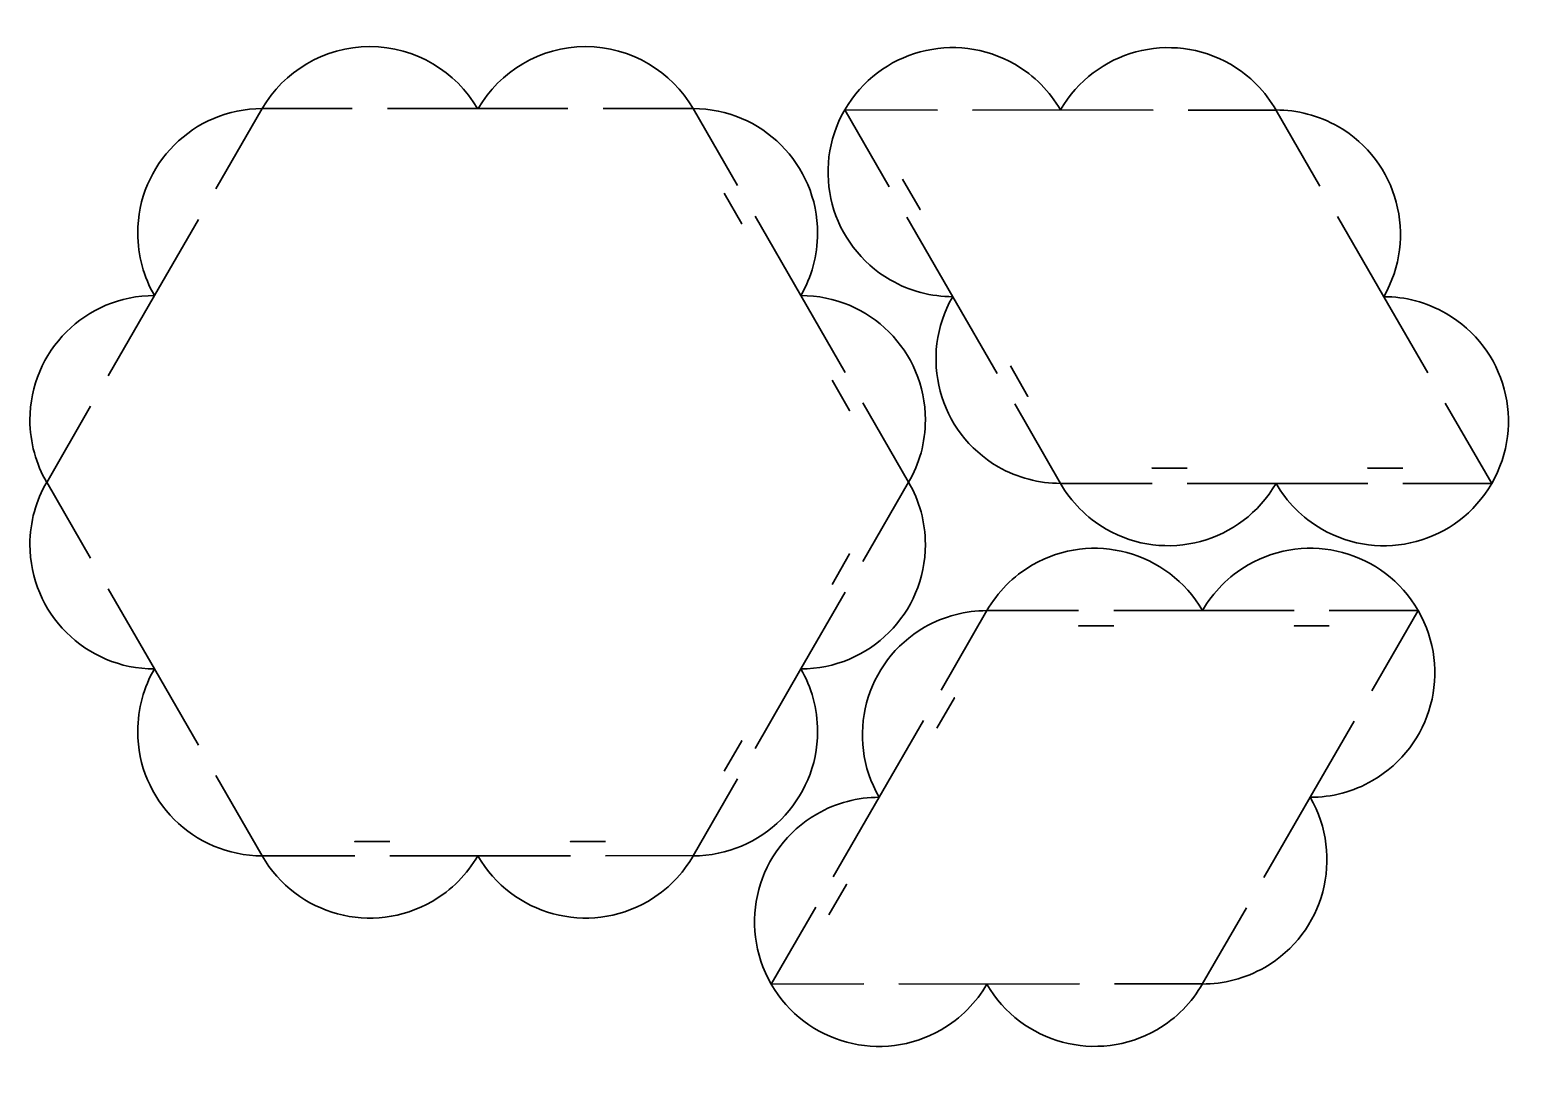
# Model space of a CAD drawing. Header units: inches. Extents: x 2 to 483, y -329 to 3.
import ezdxf

# ---------------------------------------------------------------- set-up
doc = ezdxf.new("R2010")
doc.units = ezdxf.units.IN
doc.header["$MEASUREMENT"] = 0
doc.layers.add('OneCircle', color=7, linetype='Continuous')

# ---------------------------------------------------------------- blocks, each defined once
blk = doc.blocks.new('block 2')
at = {"layer": 'OneCircle', "color": 7, "lineweight": 35, "true_color": 0xffffff}
blk.add_open_spline([(186.3, -21.86), (186.3, -21.86), (215.25, -21.86), (215.25, -21.86), (208.32, -9.95), (195.43, -1.94), (180.66, -1.94), (165.89, -1.94), (153.1, -9.95), (146.17, -21.86), (146.17, -21.86), (175.02, -21.86), (175.02, -21.86)], degree=3, knots=[0, 0, 0, 0, 1, 1, 1, 2, 2, 2, 3, 3, 3, 4, 4, 4, 4], dxfattribs=at)
blk = doc.blocks.new('block 3')
at = {"layer": 'OneCircle', "color": 7, "lineweight": 35, "true_color": 0xffffff}
blk.add_open_spline([(117.01, -21.86), (117.01, -21.86), (145.95, -21.86), (145.95, -21.86), (139.02, -9.95), (126.13, -1.94), (111.36, -1.94), (96.59, -1.94), (83.68, -9.95), (76.75, -21.86), (76.75, -21.86), (105.72, -21.86), (105.72, -21.86)], degree=3, knots=[0, 0, 0, 0, 1, 1, 1, 2, 2, 2, 3, 3, 3, 4, 4, 4, 4], dxfattribs=at)
blk = doc.blocks.new('block 5')
at = {"layer": 'OneCircle', "color": 7, "lineweight": 35, "true_color": 0xffffff}
for points in [[(56.26, -57.44), (56.26, -57.44), (42.13, -81.89), (42.13, -81.89), (38.71, -76), (36.76, -69.15), (36.76, -61.85), (36.76, -39.76), (54.67, -21.85), (76.76, -21.85), (76.76, -21.85), (61.91, -47.67), (61.91, -47.67)], [(27.25, -107.68), (27.25, -107.68), (42.12, -81.91), (42.12, -81.91), (20.03, -81.91), (2.11, -99.78), (2.11, -121.87), (2.11, -129.17), (4.1, -136.05), (7.52, -141.95), (7.52, -141.95), (21.61, -117.46), (21.61, -117.46)]]:
    blk.add_open_spline(points, degree=3, knots=[0, 0, 0, 0, 1, 1, 1, 2, 2, 2, 3, 3, 3, 4, 4, 4, 4], dxfattribs=at)
blk = doc.blocks.new('block 7')
at = {"layer": 'OneCircle', "color": 7, "lineweight": 35, "true_color": 0xffffff}
for points in [[(27.25, -176.12), (27.25, -176.12), (42.12, -201.89), (42.12, -201.89), (20.03, -201.89), (2.11, -184.02), (2.11, -161.93), (2.11, -154.63), (4.1, -147.74), (7.52, -141.85), (7.52, -141.85), (21.61, -166.34), (21.61, -166.34)], [(56.26, -226.36), (56.26, -226.36), (42.13, -201.91), (42.13, -201.91), (38.71, -207.8), (36.76, -214.64), (36.76, -221.95), (36.76, -244.04), (54.67, -261.95), (76.76, -261.95), (76.76, -261.95), (61.91, -236.13), (61.91, -236.13)]]:
    blk.add_open_spline(points, degree=3, knots=[0, 0, 0, 0, 1, 1, 1, 2, 2, 2, 3, 3, 3, 4, 4, 4, 4], dxfattribs=at)
blk = doc.blocks.new('block 6')
at = {"layer": 'OneCircle'}
blk.add_blockref('block 7', (0, 0), dxfattribs=at)
blk = doc.blocks.new('block 4')
at = {"layer": 'OneCircle'}
for name in ['block 5', 'block 6']:
    blk.add_blockref(name, (0, 0), dxfattribs=at)
blk = doc.blocks.new('block 9')
at = {"layer": 'OneCircle', "color": 7, "lineweight": 35, "true_color": 0xffffff}
blk.add_open_spline([(235.15, -56.38), (235.15, -56.38), (249.89, -81.91), (249.89, -81.91), (253.31, -76.02), (255.26, -69.15), (255.26, -61.85), (255.26, -39.76), (237.35, -21.85), (215.26, -21.85), (215.26, -21.85), (215.26, -21.85), (215.26, -21.85), (215.26, -21.85), (229.51, -46.61), (229.51, -46.61)], degree=3, knots=[0, 0, 0, 0, 1, 1, 1, 2, 2, 2, 3, 3, 3, 4, 4, 4, 5, 5, 5, 5], dxfattribs=at)
blk = doc.blocks.new('block 10')
at = {"layer": 'OneCircle', "color": 7, "lineweight": 35, "true_color": 0xffffff}
for points, knots in [([(264.16, -106.62), (264.16, -106.62), (249.89, -81.91), (249.89, -81.91), (271.98, -81.91), (289.91, -99.78), (289.91, -121.87), (289.91, -129.17), (287.94, -136.01), (284.53, -141.9), (284.53, -141.9), (269.8, -116.4), (269.8, -116.4)], [0, 0, 0, 0, 1, 1, 1, 2, 2, 2, 3, 3, 3, 4, 4, 4, 4]), ([(259.9, -109.08), (259.9, -109.08), (265.55, -118.86), (265.55, -118.86), (265.55, -118.86), (259.9, -109.08), (259.9, -109.08)], [0, 0, 0, 0, 1, 1, 1, 2, 2, 2, 2])]:
    blk.add_open_spline(points, degree=3, knots=knots, dxfattribs=at)
blk = doc.blocks.new('block 12')
at = {"layer": 'OneCircle', "color": 7, "lineweight": 35, "true_color": 0xffffff}
blk.add_open_spline([(235.15, -227.42), (235.15, -227.42), (249.89, -201.89), (249.89, -201.89), (253.31, -207.78), (255.26, -214.64), (255.26, -221.95), (255.26, -244.04), (237.35, -261.95), (215.26, -261.95), (215.26, -261.95), (215.26, -261.95), (215.26, -261.95), (215.26, -261.95), (229.51, -237.19), (229.51, -237.19)], degree=3, knots=[0, 0, 0, 0, 1, 1, 1, 2, 2, 2, 3, 3, 3, 4, 4, 4, 5, 5, 5, 5], dxfattribs=at)
blk = doc.blocks.new('block 13')
at = {"layer": 'OneCircle', "color": 7, "lineweight": 35, "true_color": 0xffffff}
for points, knots in [([(264.16, -177.18), (264.16, -177.18), (249.89, -201.89), (249.89, -201.89), (271.98, -201.89), (289.91, -184.02), (289.91, -161.93), (289.91, -154.63), (287.94, -147.79), (284.53, -141.9), (284.53, -141.9), (269.8, -167.4), (269.8, -167.4)], [0, 0, 0, 0, 1, 1, 1, 2, 2, 2, 3, 3, 3, 4, 4, 4, 4]), ([(259.9, -174.72), (259.9, -174.72), (265.55, -164.94), (265.55, -164.94), (265.55, -164.94), (259.9, -174.72), (259.9, -174.72)], [0, 0, 0, 0, 1, 1, 1, 2, 2, 2, 2])]:
    blk.add_open_spline(points, degree=3, knots=knots, dxfattribs=at)
blk = doc.blocks.new('block 11')
at = {"layer": 'OneCircle', "color": 7, "lineweight": 35, "true_color": 0xffffff}
blk.add_open_spline([(225.25, -234.74), (225.25, -234.74), (230.9, -224.96), (230.9, -224.96), (230.9, -224.96), (225.25, -234.74), (225.25, -234.74)], degree=3, knots=[0, 0, 0, 0, 1, 1, 1, 2, 2, 2, 2], dxfattribs=at)
at = {"layer": 'OneCircle'}
for name in ['block 13', 'block 12']:
    blk.add_blockref(name, (0, 0), dxfattribs=at)
blk = doc.blocks.new('block 8')
at = {"layer": 'OneCircle', "color": 7, "lineweight": 35, "true_color": 0xffffff}
blk.add_open_spline([(225.25, -49.06), (225.25, -49.06), (230.9, -58.84), (230.9, -58.84), (230.9, -58.84), (225.25, -49.06), (225.25, -49.06)], degree=3, knots=[0, 0, 0, 0, 1, 1, 1, 2, 2, 2, 2], dxfattribs=at)
at = {"layer": 'OneCircle'}
for name in ['block 9', 'block 10', 'block 11']:
    blk.add_blockref(name, (0, 0), dxfattribs=at)
blk = doc.blocks.new('block 15')
at = {"layer": 'OneCircle', "color": 7, "lineweight": 35, "true_color": 0xffffff}
for points, knots in [([(187.1, -257.35), (187.1, -257.35), (175.81, -257.35), (175.81, -257.35), (175.81, -257.35), (187.1, -257.35), (187.1, -257.35)], [0, 0, 0, 0, 1, 1, 1, 2, 2, 2, 2]), ([(117.79, -261.91), (117.79, -261.91), (146.04, -261.92), (146.04, -261.92), (142.64, -267.83), (137.69, -272.94), (131.36, -276.59), (112.23, -287.63), (87.77, -281.08), (76.72, -261.95), (76.72, -261.95), (106.51, -261.91), (106.51, -261.91)], [0, 0, 0, 0, 1, 1, 1, 2, 2, 2, 3, 3, 3, 4, 4, 4, 4]), ([(175.81, -261.91), (175.81, -261.91), (146.05, -261.92), (146.05, -261.92), (157.1, -281.05), (181.53, -287.63), (200.66, -276.59), (206.99, -272.94), (211.95, -267.77), (215.35, -261.86), (215.35, -261.86), (187.1, -261.91), (187.1, -261.91)], [0, 0, 0, 0, 1, 1, 1, 2, 2, 2, 3, 3, 3, 4, 4, 4, 4])]:
    blk.add_open_spline(points, degree=3, knots=knots, dxfattribs=at)
blk = doc.blocks.new('block 14')
at = {"layer": 'OneCircle', "color": 7, "lineweight": 35, "true_color": 0xffffff}
blk.add_open_spline([(117.79, -257.35), (117.79, -257.35), (106.51, -257.35), (106.51, -257.35), (106.51, -257.35), (117.79, -257.35), (117.79, -257.35)], degree=3, knots=[0, 0, 0, 0, 1, 1, 1, 2, 2, 2, 2], dxfattribs=at)
at = {"layer": 'OneCircle'}
blk.add_blockref('block 15', (0, 0), dxfattribs=at)
blk = doc.blocks.new('block 16')
at = {"layer": 'OneCircle', "color": 7, "lineweight": 35, "true_color": 0xffffff}
for points, knots in [([(422.34, -56.51), (422.34, -56.51), (437.22, -82.28), (437.22, -82.28), (448.27, -63.15), (441.75, -38.69), (422.62, -27.65), (416.3, -24), (409.34, -22.28), (402.53, -22.29), (402.53, -22.29), (416.69, -46.74), (416.69, -46.74)], [0, 0, 0, 0, 1, 1, 1, 2, 2, 2, 3, 3, 3, 4, 4, 4, 4]), ([(451.34, -106.76), (451.34, -106.76), (437.23, -82.29), (437.23, -82.29), (444.05, -82.28), (450.95, -84.01), (457.27, -87.67), (476.4, -98.71), (482.96, -123.17), (471.91, -142.3), (471.91, -142.3), (456.99, -116.53), (456.99, -116.53)], [0, 0, 0, 0, 1, 1, 1, 2, 2, 2, 3, 3, 3, 4, 4, 4, 4]), ([(432.06, -142.27), (432.06, -142.27), (402.59, -142.27), (402.59, -142.27), (405.98, -148.17), (410.95, -153.3), (417.27, -156.95), (436.4, -167.99), (460.87, -161.44), (471.91, -142.31), (471.91, -142.31), (471.91, -142.31), (471.91, -142.31), (471.91, -142.31), (443.35, -142.27), (443.35, -142.27)], [0, 0, 0, 0, 1, 1, 1, 2, 2, 2, 3, 3, 3, 4, 4, 4, 5, 5, 5, 5])]:
    blk.add_open_spline(points, degree=3, knots=knots, dxfattribs=at)
blk = doc.blocks.new('block 17')
at = {"layer": 'OneCircle', "color": 7, "lineweight": 35, "true_color": 0xffffff}
for points, knots in [([(374.05, -137.35), (374.05, -137.35), (362.77, -137.35), (362.77, -137.35), (362.77, -137.35), (374.05, -137.35), (374.05, -137.35)], [0, 0, 0, 0, 1, 1, 1, 2, 2, 2, 2]), ([(374.05, -142.26), (374.05, -142.26), (402.59, -142.27), (402.59, -142.27), (391.54, -161.4), (367.11, -167.99), (347.97, -156.94), (341.65, -153.29), (336.71, -148.17), (333.32, -142.26), (333.32, -142.26), (362.77, -142.26), (362.77, -142.26)], [0, 0, 0, 0, 1, 1, 1, 2, 2, 2, 3, 3, 3, 4, 4, 4, 4])]:
    blk.add_open_spline(points, degree=3, knots=knots, dxfattribs=at)
blk = doc.blocks.new('block 19')
at = {"layer": 'OneCircle', "color": 7, "lineweight": 35, "true_color": 0xffffff}
for points, knots in [([(305.06, -22.3), (305.06, -22.3), (333.3, -22.28), (333.3, -22.28), (329.91, -16.38), (324.95, -11.27), (318.63, -7.62), (299.49, 3.43), (275.03, -3.13), (263.99, -22.26), (263.99, -22.26), (293.77, -22.3), (293.77, -22.3)], [0, 0, 0, 0, 1, 1, 1, 2, 2, 2, 3, 3, 3, 4, 4, 4, 4]), ([(363.07, -22.3), (363.07, -22.3), (333.32, -22.29), (333.32, -22.29), (344.36, -3.15), (368.79, 3.43), (387.93, -7.62), (394.25, -11.27), (399.22, -16.44), (402.61, -22.34), (402.61, -22.34), (374.36, -22.3), (374.36, -22.3)], [0, 0, 0, 0, 1, 1, 1, 2, 2, 2, 3, 3, 3, 4, 4, 4, 4]), ([(283.94, -56.75), (283.94, -56.75), (298.68, -82.28), (298.68, -82.28), (291.87, -82.29), (284.95, -80.55), (278.63, -76.9), (259.49, -65.85), (252.94, -41.39), (263.98, -22.26), (263.98, -22.26), (263.98, -22.26), (263.98, -22.26), (263.98, -22.26), (278.3, -46.97), (278.3, -46.97)], [0, 0, 0, 0, 1, 1, 1, 2, 2, 2, 3, 3, 3, 4, 4, 4, 5, 5, 5, 5])]:
    blk.add_open_spline(points, degree=3, knots=knots, dxfattribs=at)
blk = doc.blocks.new('block 20')
at = {"layer": 'OneCircle', "color": 7, "lineweight": 35, "true_color": 0xffffff}
for points, knots in [([(312.95, -106.99), (312.95, -106.99), (298.68, -82.28), (298.68, -82.28), (287.64, -101.41), (294.15, -125.87), (313.28, -136.91), (319.6, -140.56), (326.51, -142.28), (333.32, -142.27), (333.32, -142.27), (318.6, -116.76), (318.6, -116.76)], [0, 0, 0, 0, 1, 1, 1, 2, 2, 2, 3, 3, 3, 4, 4, 4, 4]), ([(317.21, -104.53), (317.21, -104.53), (322.85, -114.31), (322.85, -114.31), (322.85, -114.31), (317.21, -104.53), (317.21, -104.53)], [0, 0, 0, 0, 1, 1, 1, 2, 2, 2, 2])]:
    blk.add_open_spline(points, degree=3, knots=knots, dxfattribs=at)
blk = doc.blocks.new('block 18')
at = {"layer": 'OneCircle', "color": 7, "lineweight": 35, "true_color": 0xffffff}
blk.add_open_spline([(282.55, -44.52), (282.55, -44.52), (288.2, -54.29), (288.2, -54.29), (288.2, -54.29), (282.55, -44.52), (282.55, -44.52)], degree=3, knots=[0, 0, 0, 0, 1, 1, 1, 2, 2, 2, 2], dxfattribs=at)
at = {"layer": 'OneCircle'}
for name in ['block 19', 'block 20']:
    blk.add_blockref(name, (0, 0), dxfattribs=at)
blk = doc.blocks.new('block 21')
at = {"layer": 'OneCircle', "color": 7, "lineweight": 35, "true_color": 0xffffff}
for points, knots in [([(260.31, -268.68), (260.31, -268.68), (275.05, -243.15), (275.05, -243.15), (268.23, -243.14), (261.31, -244.88), (254.99, -248.53), (235.86, -259.58), (229.3, -284.04), (240.35, -303.17), (240.35, -303.17), (240.35, -303.17), (240.35, -303.17), (240.35, -303.17), (254.66, -278.46), (254.66, -278.46)], [0, 0, 0, 0, 1, 1, 1, 2, 2, 2, 3, 3, 3, 4, 4, 4, 5, 5, 5, 5]), ([(281.42, -303.13), (281.42, -303.13), (309.66, -303.15), (309.66, -303.15), (306.27, -309.05), (301.31, -314.16), (294.99, -317.81), (275.86, -328.86), (251.4, -322.31), (240.35, -303.17), (240.35, -303.17), (270.13, -303.13), (270.13, -303.13)], [0, 0, 0, 0, 1, 1, 1, 2, 2, 2, 3, 3, 3, 4, 4, 4, 4]), ([(339.43, -303.13), (339.43, -303.13), (309.68, -303.15), (309.68, -303.15), (320.73, -322.28), (345.16, -328.86), (364.29, -317.81), (370.61, -314.16), (375.58, -309), (378.97, -303.09), (378.97, -303.09), (350.72, -303.13), (350.72, -303.13)], [0, 0, 0, 0, 1, 1, 1, 2, 2, 2, 3, 3, 3, 4, 4, 4, 4])]:
    blk.add_open_spline(points, degree=3, knots=knots, dxfattribs=at)
blk = doc.blocks.new('block 22')
at = {"layer": 'OneCircle', "color": 7, "lineweight": 35, "true_color": 0xffffff}
for points, knots in [([(289.32, -218.45), (289.32, -218.45), (275.05, -243.15), (275.05, -243.15), (264, -224.02), (270.51, -199.56), (289.64, -188.52), (295.97, -184.87), (302.87, -183.15), (309.68, -183.16), (309.68, -183.16), (294.96, -208.67), (294.96, -208.67)], [0, 0, 0, 0, 1, 1, 1, 2, 2, 2, 3, 3, 3, 4, 4, 4, 4]), ([(293.57, -220.9), (293.57, -220.9), (299.21, -211.13), (299.21, -211.13), (299.21, -211.13), (293.57, -220.9), (293.57, -220.9)], [0, 0, 0, 0, 1, 1, 1, 2, 2, 2, 2])]:
    blk.add_open_spline(points, degree=3, knots=knots, dxfattribs=at)
blk = doc.blocks.new('block 24')
at = {"layer": 'OneCircle', "color": 7, "lineweight": 35, "true_color": 0xffffff}
for points, knots in [([(408.43, -183.16), (408.43, -183.16), (378.95, -183.17), (378.95, -183.17), (382.34, -177.26), (387.31, -172.14), (393.64, -168.48), (412.77, -157.44), (437.23, -163.99), (448.28, -183.12), (448.28, -183.12), (448.28, -183.12), (448.28, -183.12), (448.28, -183.12), (419.72, -183.16), (419.72, -183.16)], [0, 0, 0, 0, 1, 1, 1, 2, 2, 2, 3, 3, 3, 4, 4, 4, 5, 5, 5, 5]), ([(427.71, -218.68), (427.71, -218.68), (413.6, -243.14), (413.6, -243.14), (420.41, -243.15), (427.31, -241.42), (433.64, -237.77), (452.77, -226.72), (459.32, -202.26), (448.28, -183.13), (448.28, -183.13), (433.35, -208.9), (433.35, -208.9)], [0, 0, 0, 0, 1, 1, 1, 2, 2, 2, 3, 3, 3, 4, 4, 4, 4]), ([(398.7, -268.92), (398.7, -268.92), (413.59, -243.15), (413.59, -243.15), (424.63, -262.29), (418.12, -286.74), (398.99, -297.78), (392.66, -301.43), (385.7, -303.15), (378.89, -303.14), (378.89, -303.14), (393.06, -278.69), (393.06, -278.69)], [0, 0, 0, 0, 1, 1, 1, 2, 2, 2, 3, 3, 3, 4, 4, 4, 4])]:
    blk.add_open_spline(points, degree=3, knots=knots, dxfattribs=at)
blk = doc.blocks.new('block 25')
at = {"layer": 'OneCircle', "color": 7, "lineweight": 35, "true_color": 0xffffff}
for points, knots in [([(350.42, -183.17), (350.42, -183.17), (378.95, -183.17), (378.95, -183.17), (367.9, -164.03), (343.47, -157.44), (324.34, -168.49), (318.01, -172.14), (313.07, -177.26), (309.68, -183.17), (309.68, -183.17), (339.13, -183.17), (339.13, -183.17)], [0, 0, 0, 0, 1, 1, 1, 2, 2, 2, 3, 3, 3, 4, 4, 4, 4]), ([(350.42, -188.08), (350.42, -188.08), (339.13, -188.08), (339.13, -188.08), (339.13, -188.08), (350.42, -188.08), (350.42, -188.08)], [0, 0, 0, 0, 1, 1, 1, 2, 2, 2, 2])]:
    blk.add_open_spline(points, degree=3, knots=knots, dxfattribs=at)
blk = doc.blocks.new('block 23')
at = {"layer": 'OneCircle', "color": 7, "lineweight": 35, "true_color": 0xffffff}
blk.add_open_spline([(419.72, -188.08), (419.72, -188.08), (408.43, -188.08), (408.43, -188.08), (408.43, -188.08), (419.72, -188.08), (419.72, -188.08)], degree=3, knots=[0, 0, 0, 0, 1, 1, 1, 2, 2, 2, 2], dxfattribs=at)
at = {"layer": 'OneCircle'}
for name in ['block 25', 'block 24']:
    blk.add_blockref(name, (0, 0), dxfattribs=at)

msp = doc.modelspace()

# ---------------------------------------------------------------- linework, layer by layer
at = {"layer": 'OneCircle', "color": 7, "lineweight": 35, "true_color": 0xffffff}
for points in [[(443.35, -137.35), (443.35, -137.35), (432.06, -137.35), (432.06, -137.35), (432.06, -137.35), (443.35, -137.35), (443.35, -137.35)], [(258.92, -280.91), (258.92, -280.91), (264.56, -271.14), (264.56, -271.14), (264.56, -271.14), (258.92, -280.91), (258.92, -280.91)]]:
    msp.add_open_spline(points, degree=3, knots=[0, 0, 0, 0, 1, 1, 1, 2, 2, 2, 2], dxfattribs=at)

# ---------------------------------------------------------------- block references
at = {"layer": 'OneCircle'}
for name in ['block 18', 'block 3', 'block 2', 'block 4', 'block 8', 'block 16', 'block 17', 'block 23', 'block 22', 'block 21', 'block 14']:
    msp.add_blockref(name, (0, 0), dxfattribs=at)

doc.saveas('drawing.dxf')
